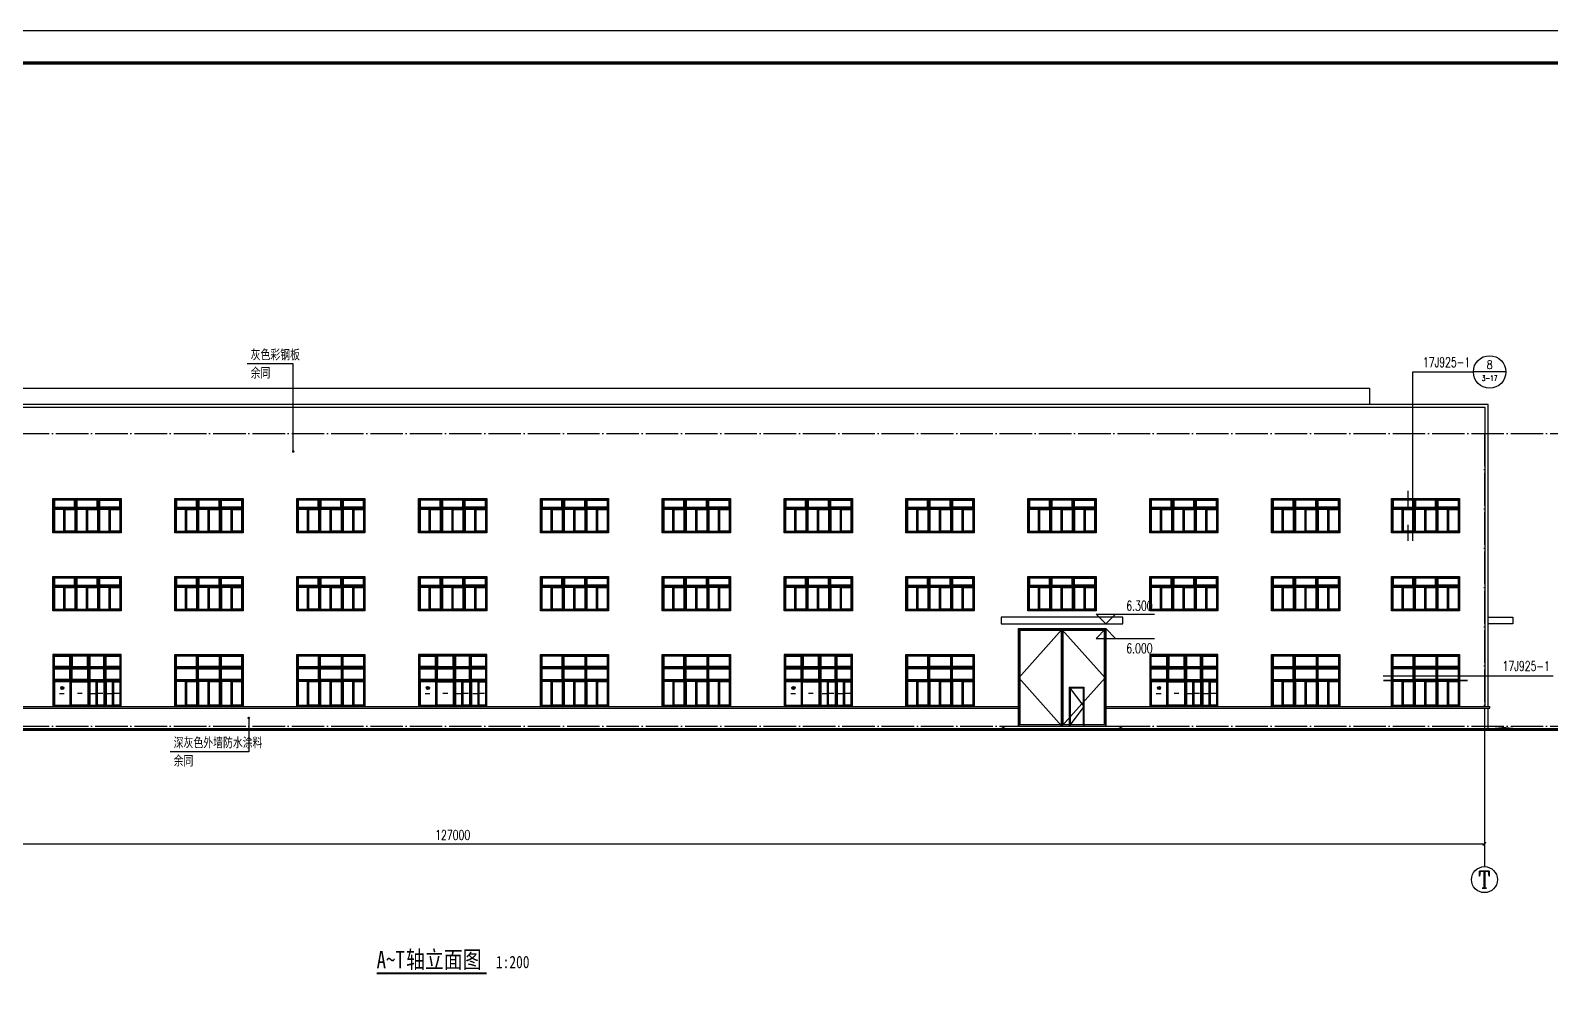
# Model space of a CAD drawing. Extents: x 14095202 to 14511487, y -1430609 to -90420.
# Drawn here: x 14369897 to 14463461, y -1092204 to -1032920 of the extents above; entities that cross this region are included whole.
import ezdxf
from ezdxf.enums import TextEntityAlignment as Align

# ---------------------------------------------------------------- set-up
doc = ezdxf.new("R2010")
doc.units = 0
doc.header["$LTSCALE"] = 1000
doc.header["$MEASUREMENT"] = 0
doc.linetypes.add('DOTE', pattern=[2.42, 2, -0.2, 0.02, -0.2])
for name, color, linetype in [('AXIS', 3, 'Continuous'), ('AXIS_TEXT', 7, 'Continuous'), ('DIM_IDEN', 3, 'Continuous'), ('DIM_LEAD', 3, 'Continuous'), ('DIM_SYMB', 3, 'Continuous'), ('DOTE', 1, 'DOTE'), ('PUB_DIM', 3, 'Continuous'), ('PUB_TEXT', 7, 'Continuous'), ('TK', 4, 'Continuous'), ('立面门窗', 157, 'Continuous')]:
    doc.layers.add(name, color=color, linetype=linetype)
doc.styles.add('_TCH_AXIS', font='COMPLEX', dxfattribs={"bigfont": 'GBCBIG'})
doc.styles.add('_TCH_DIM', font='SIMPLEX', dxfattribs={"bigfont": 'GBCBIG'})
doc.styles.add('_TCH_DIM_T3', font='SIMPLEX', dxfattribs={"width": 0.705882, "bigfont": 'GBCBIG'})
doc.styles.add('_TCH_LABEL', font='COMPLEX', dxfattribs={"bigfont": 'GBCBIG'})
doc.styles.add('COMPLEX', font='COMPLEX')
doc.styles.add('YAYA', font='', dxfattribs={"width": 0.8, "height": 1})
doc.styles.get('YAYA').set_extended_font_data('SimSun')
doc.dimstyles.new('_TCH_ARCH&&200', dxfattribs={"dimtxt": 595, "dimasz": 200, "dimexe": 500, "dimexo": 600, "dimgap": 252.5, "dimtad": 1, "dimdec": 0, "dimzin": 0, "dimdsep": 46, "dimtxsty": '_TCH_DIM_T3', "dimblk": 'ARCHTICK', "dimcen": 0.09, "dimclrt": 7, "dimazin": 2, "dimtfac": 1, "dimtdec": 0, "dimtix": 1, "dimtmove": 2, "dimatfit": 3, "dimfxl": 0, "dimtolj": 1, "dimtzin": 0, "dimarcsym": 0})

# ---------------------------------------------------------------- blocks, each defined once
blk = doc.blocks.new('A$C6FA958B4')
for p, q in [((-474, 38771), (4926, 38771)), ((-474, 38771), (-474, 32771)), ((4926, 38771), (4926, 32771))]:
    blk.add_line(p, q)
at = {"color": 4}
for p, q in [((-424, 38721), (4876, 38721)), ((-424, 38721), (-424, 32771)), ((-374, 38671), (2176, 38671)), ((-374, 38671), (-374, 32871)), ((2176, 38671), (2176, 32871)), ((2226, 38721), (2226, 32771)), ((2276, 38671), (2276, 35171)), ((2276, 38671), (4826, 38671)), ((4826, 38671), (4826, 32871)), ((4876, 38721), (4876, 32771)), ((2276, 35171), (2276, 32871)), ((2676, 35171), (3576, 35171)), ((2676, 35171), (2676, 32771)), ((2726, 35121), (3526, 35121)), ((2726, 35121), (2726, 32871)), ((3526, 35121), (3526, 32871)), ((3576, 35171), (3576, 32771)), ((-1224, 32771), (5676, 32771)), ((-374, 32871), (2176, 32871)), ((2276, 32871), (2676, 32871)), ((2726, 32871), (3226, 32871)), ((3226, 32871), (3526, 32871)), ((3576, 32871), (4826, 32871))]:
    blk.add_line(p, q, dxfattribs=at)
at = {"ltscale": 0.5}
blk.add_lwpolyline([(-1524, 39071), (5976, 39071), (5976, 39471), (-1524, 39471)], close=True, dxfattribs=at)
at = {"color": 4}
for points in [[(2226, 38721), (-424, 35746), (2226, 32771), (4876, 35746), (2226, 38721)], [(2676, 35171), (3576, 33971), (2676, 32771)]]:
    blk.add_lwpolyline(points, dxfattribs=at)
blk.add_lwpolyline([(-1524, 32621), (-1224, 32771), (5676, 32771), (5976, 32621)])
blk = doc.blocks.new('A$C4DEE7651')
at = {"layer": '立面门窗', "color": 4}
for p, q in [((700, 50), (700, 1475)), ((2100, 50), (2100, 1475)), ((3500, 50), (3500, 1475))]:
    blk.add_line(p, q, dxfattribs=at)
at = {"layer": '立面门窗', "color": 0}
blk.add_lwpolyline([(0, 0), (4200, 0), (4200, 2100), (0, 2100)], close=True, dxfattribs=at)
at = {"layer": '立面门窗', "color": 4}
for points in [[(50, 50), (4150, 50), (4150, 2050), (50, 2050)], [(100, 1575), (1325, 1575), (1325, 2000), (100, 2000)], [(1375, 2050), (1425, 2050), (1425, 50), (1375, 50)], [(2725, 1575), (1475, 1575), (1475, 2000), (2725, 2000)], [(2775, 2050), (2825, 2050), (2825, 50), (2775, 50)], [(4100, 1575), (2875, 1575), (2875, 2000), (4100, 2000)], [(4150, 1475), (50, 1475), (50, 1525), (4150, 1525)], [(660, 1425), (90, 1425), (90, 90), (660, 90)], [(740, 1425), (1335, 1425), (1335, 90), (740, 90)], [(2060, 1425), (1465, 1425), (1465, 90), (2060, 90)], [(2140, 1425), (2735, 1425), (2735, 90), (2140, 90)], [(3460, 1425), (2865, 1425), (2865, 90), (3460, 90)], [(3540, 1425), (4110, 1425), (4110, 90), (3540, 90)]]:
    blk.add_lwpolyline(points, close=True, dxfattribs=at)
blk = doc.blocks.new('C4224')
at = {"layer": '立面门窗', "color": 4}
for p, q in [((-158366, -1686025), (-158366, -1684500)), ((-156966, -1686025), (-156966, -1684500)), ((-155566, -1686025), (-155566, -1684500))]:
    blk.add_line(p, q, dxfattribs=at)
at = {"layer": '立面门窗', "color": 0}
blk.add_lwpolyline([(-154866, -1686075), (-159066, -1686075), (-159066, -1682875), (-154866, -1682875)], close=True, dxfattribs=at)
at = {"layer": '立面门窗', "color": 4}
for points in [[(-154916, -1686025), (-159016, -1686025), (-159016, -1682925), (-154916, -1682925)], [(-157731, -1682965), (-158976, -1682965), (-158976, -1683610), (-157731, -1683610)], [(-157641, -1682925), (-157691, -1682925), (-157691, -1686025), (-157641, -1686025)], [(-157601, -1682965), (-156331, -1682965), (-156331, -1683610), (-157601, -1683610)], [(-156241, -1682925), (-156291, -1682925), (-156291, -1686025), (-156241, -1686025)], [(-156201, -1682965), (-154956, -1682965), (-154956, -1683610), (-156201, -1683610)], [(-159016, -1683650), (-159016, -1683700), (-154916, -1683700), (-154916, -1683650)], [(-157731, -1683750), (-158976, -1683750), (-158976, -1684410), (-157731, -1684410)], [(-157601, -1683750), (-156331, -1683750), (-156331, -1684410), (-157601, -1684410)], [(-156201, -1683750), (-154956, -1683750), (-154956, -1684410), (-156201, -1684410)], [(-159016, -1684450), (-159016, -1684500), (-154916, -1684500), (-154916, -1684450)], [(-158406, -1684540), (-158976, -1684540), (-158976, -1685985), (-158406, -1685985)], [(-158326, -1684540), (-157731, -1684540), (-157731, -1685985), (-158326, -1685985)], [(-157006, -1684540), (-157601, -1684540), (-157601, -1685985), (-157006, -1685985)], [(-156926, -1684540), (-156331, -1684540), (-156331, -1685985), (-156926, -1685985)], [(-155606, -1684540), (-156201, -1684540), (-156201, -1685985), (-155606, -1685985)], [(-155526, -1684540), (-154956, -1684540), (-154956, -1685985), (-155526, -1685985)]]:
    blk.add_lwpolyline(points, close=True, dxfattribs=at)
blk = doc.blocks.new('GeYuanFrame_12420875', base_point=(20.09, 4.53))
at = {"layer": 'TK'}
blk.add_lwpolyline([(20.09, 4.53), (20.09, 598.53), (1071.09, 598.53), (1071.09, 4.53)], close=True, dxfattribs=at)
at = {"layer": 'TK', "const_width": 1}
blk.add_lwpolyline([(45.09, 588.53), (1061.09, 588.53), (1061.09, 14.53), (45.09, 14.53)], close=True, dxfattribs=at)
blk = doc.blocks.new('_AXISO')
blk.add_circle((0, 0), 0.5)
at = {"layer": 'AXIS_TEXT', "style": 'COMPLEX', "width": 1.041667}
blk.add_attdef('A', text='', height=0.56, dxfattribs=at).set_placement((-0.25, -0.28), (0.25, -0.28), align=Align.FIT)
blk = doc.blocks.new('_ArchTick')
at = {"color": 0, "linetype": 'ByBlock', "const_width": 0.4}
blk.add_lwpolyline([(-0.5, -0.5), (0.5, 0.5)], dxfattribs=at)
blk = doc.blocks.new('*D171')
at = {"layer": 'AXIS', "color": 0, "lineweight": -2}
for p, q in [((14332387, -1076991), (14332387, -1083491)), ((14459387, -1076991), (14459387, -1083491)), ((14332387, -1082991), (14459387, -1082991))]:
    blk.add_line(p, q, dxfattribs=at)
at = {"layer": 'Defpoints', "color": 0}
for p in [(14332387, -1076391), (14459387, -1076391), (14459387, -1082991)]:
    blk.add_point(p, dxfattribs=at)
at = {"layer": 'AXIS', "color": 0, "lineweight": -2, "xscale": 200, "yscale": 200, "zscale": 200, "rotation": 180}
blk.add_blockref('_ArchTick', (14332387, -1082991), dxfattribs=at)
at = {"layer": 'AXIS', "color": 0, "lineweight": -2, "xscale": 200, "yscale": 200, "zscale": 200}
blk.add_blockref('_ArchTick', (14459387, -1082991), dxfattribs=at)
at = {"layer": 'AXIS', "color": 7, "insert": (14395887, -1082441), "char_height": 595, "attachment_point": 5, "style": '_TCH_DIM_T3'}
blk.add_mtext('\\A1;127000', dxfattribs=at)

msp = doc.modelspace()

# ---------------------------------------------------------------- hatches: boundary and pattern name
h = msp.add_hatch(color=1)
edge = h.paths.add_edge_path()
edge.add_arc((14371860.1, -1073393.5), 100, 0, 360)
h = msp.add_hatch(color=1)
edge = h.paths.add_edge_path()
edge.add_arc((14394360.1, -1073393.5), 100, 0, 360)
h = msp.add_hatch(color=1)
edge = h.paths.add_edge_path()
edge.add_arc((14416860.1, -1073393.5), 100, 0, 360)
h = msp.add_hatch(color=1)
edge = h.paths.add_edge_path()
edge.add_arc((14439360.1, -1073393.5), 100, 0, 360)
at = {"layer": 'DIM_SYMB'}
for points in [[(14371983.6, -1073728.1), (14371833.6, -1073728.1), (14371833.6, -1073708.1)], [(14372790.1, -1073728.1), (14372940.1, -1073728.1), (14372940.1, -1073708.1)], [(14373912.1, -1073728.1), (14373762.1, -1073728.1), (14373762.1, -1073708.1)], [(14374061.6, -1073728.1), (14374211.6, -1073728.1), (14374211.6, -1073708.1)], [(14374912.1, -1073728.1), (14374762.1, -1073728.1), (14374762.1, -1073708.1)], [(14375061.6, -1073728.1), (14375211.6, -1073728.1), (14375211.6, -1073708.1)], [(14394483.6, -1073728.1), (14394333.6, -1073728.1), (14394333.6, -1073708.1)], [(14395290.1, -1073728.1), (14395440.1, -1073728.1), (14395440.1, -1073708.1)], [(14396412.1, -1073728.1), (14396262.1, -1073728.1), (14396262.1, -1073708.1)], [(14396561.6, -1073728.1), (14396711.6, -1073728.1), (14396711.6, -1073708.1)], [(14397412.1, -1073728.1), (14397262.1, -1073728.1), (14397262.1, -1073708.1)], [(14397561.6, -1073728.1), (14397711.6, -1073728.1), (14397711.6, -1073708.1)], [(14416983.6, -1073728.1), (14416833.6, -1073728.1), (14416833.6, -1073708.1)], [(14417790.1, -1073728.1), (14417940.1, -1073728.1), (14417940.1, -1073708.1)], [(14418912.1, -1073728.1), (14418762.1, -1073728.1), (14418762.1, -1073708.1)], [(14419061.6, -1073728.1), (14419211.6, -1073728.1), (14419211.6, -1073708.1)], [(14419912.1, -1073728.1), (14419762.1, -1073728.1), (14419762.1, -1073708.1)], [(14420061.6, -1073728.1), (14420211.6, -1073728.1), (14420211.6, -1073708.1)], [(14439483.6, -1073728.1), (14439333.6, -1073728.1), (14439333.6, -1073708.1)], [(14440290.1, -1073728.1), (14440440.1, -1073728.1), (14440440.1, -1073708.1)], [(14441412.1, -1073728.1), (14441262.1, -1073728.1), (14441262.1, -1073708.1)], [(14441561.6, -1073728.1), (14441711.6, -1073728.1), (14441711.6, -1073708.1)], [(14442412.1, -1073728.1), (14442262.1, -1073728.1), (14442262.1, -1073708.1)], [(14442561.6, -1073728.1), (14442711.6, -1073728.1), (14442711.6, -1073708.1)]]:
    msp.add_hatch(color=256, dxfattribs=at).paths.add_polyline_path(points)

# ---------------------------------------------------------------- linework, layer by layer
at = {"ltscale": 0.5}
for p, q in [((14361086.9, -1074540.6), (14430686.9, -1074540.6)), ((14361086.9, -1074640.6), (14430686.9, -1074640.6)), ((14436086.9, -1074540.6), (14459726.9, -1074540.6)), ((14436086.9, -1074640.6), (14459726.9, -1074640.6)), ((14459726.9, -1074640.6), (14459726.9, -1074540.6)), ((14301286.9, -1075890.6), (14490486.9, -1075890.6)), ((14461126.9, -1075890.6), (14459626.9, -1075740.6)), ((14301286.9, -1075990.6), (14490486.9, -1075990.6))]:
    msp.add_line(p, q, dxfattribs=at)
for points in [[(14339456.9, -1055940.6), (14339456.9, -1054940.6), (14452316.9, -1054940.6), (14452316.9, -1055940.6)], [(14459626.9, -1074540.6), (14459626.9, -1055940.6), (14332146.9, -1055940.6), (14332146.9, -1074540.6)], [(14459426.9, -1074540.6), (14459426.9, -1056140.6), (14332346.9, -1056140.6), (14332346.9, -1074540.6)], [(14459626.9, -1069040.6), (14461126.9, -1069040.6), (14461126.9, -1069440.6), (14459626.9, -1069440.6)], [(14459626.9, -1075890.6), (14459626.9, -1074640.6)]]:
    msp.add_lwpolyline(points, dxfattribs=at)
at = {"ltscale": 0.5, "const_width": 100}
msp.add_lwpolyline([(14301286.9, -1075940.6), (14490486.9, -1075940.6)], dxfattribs=at)
at = {"color": 1}
for centre in [(14371860.1, -1073393.5), (14394360.1, -1073393.5), (14416860.1, -1073393.5), (14439360.1, -1073393.5)]:
    msp.add_circle(centre, 100, dxfattribs=at)
at = {"layer": 'AXIS'}
msp.add_line((14459386.9, -1076390.6), (14459386.9, -1084390.6), dxfattribs=at)
at = {"layer": 'DIM_IDEN'}
for p, q in [((14454984.6, -1053940.6), (14458708.3, -1053940.6)), ((14454984.6, -1064340.6), (14454984.6, -1053940.6)), ((14460708.3, -1053940.6), (14458708.3, -1053940.6)), ((14453161.9, -1072640.6), (14459318.4, -1072640.6)), ((14459318.4, -1072640.6), (14463611.9, -1072640.6))]:
    msp.add_line(p, q, dxfattribs=at)
at = {"layer": 'DIM_IDEN', "const_width": 100}
for points in [[(14454684.6, -1062240.6), (14454684.6, -1061240.6)], [(14454684.6, -1064340.6), (14454684.6, -1063340.6)], [(14453161.9, -1072940.6), (14454161.9, -1072940.6)], [(14457361.9, -1072940.6), (14458361.9, -1072940.6)]]:
    msp.add_lwpolyline(points, dxfattribs=at)
at = {"layer": 'DIM_IDEN'}
msp.add_circle((14459708.3, -1053940.6), 1000, dxfattribs=at)
at = {"layer": 'DIM_LEAD'}
for p, q in [((14386073.8, -1053440.6), (14383241, -1053440.6)), ((14386073.8, -1058840.6), (14386073.8, -1053440.6)), ((14383336.7, -1075240.6), (14383336.7, -1077317.2)), ((14383336.7, -1077317.2), (14378503.8, -1077317.2))]:
    msp.add_line(p, q, dxfattribs=at)
at = {"layer": 'DIM_LEAD', "const_width": 80}
for points in [[(14386073.8, -1058880.6, 1), (14386073.8, -1058800.6, 1)], [(14383336.7, -1075200.6, 1), (14383336.7, -1075280.6, 1)]]:
    msp.add_lwpolyline(points, format="xyb", close=True, dxfattribs=at)
at = {"layer": 'DIM_SYMB'}
for points in [[(14371691, -1073728.1), (14371983.6, -1073728.1)], [(14373082.7, -1073728.1), (14372790.1, -1073728.1)], [(14373619.5, -1073728.1), (14373912.1, -1073728.1)], [(14374354.2, -1073728.1), (14374061.6, -1073728.1)], [(14374619.5, -1073728.1), (14374912.1, -1073728.1)], [(14375354.2, -1073728.1), (14375061.6, -1073728.1)], [(14394191, -1073728.1), (14394483.6, -1073728.1)], [(14395582.7, -1073728.1), (14395290.1, -1073728.1)], [(14396119.5, -1073728.1), (14396412.1, -1073728.1)], [(14396854.2, -1073728.1), (14396561.6, -1073728.1)], [(14397119.5, -1073728.1), (14397412.1, -1073728.1)], [(14397854.2, -1073728.1), (14397561.6, -1073728.1)], [(14416691, -1073728.1), (14416983.6, -1073728.1)], [(14418082.7, -1073728.1), (14417790.1, -1073728.1)], [(14418619.5, -1073728.1), (14418912.1, -1073728.1)], [(14419354.2, -1073728.1), (14419061.6, -1073728.1)], [(14419619.5, -1073728.1), (14419912.1, -1073728.1)], [(14420354.2, -1073728.1), (14420061.6, -1073728.1)], [(14439191, -1073728.1), (14439483.6, -1073728.1)], [(14440582.7, -1073728.1), (14440290.1, -1073728.1)], [(14441119.5, -1073728.1), (14441412.1, -1073728.1)], [(14441854.2, -1073728.1), (14441561.6, -1073728.1)], [(14442119.5, -1073728.1), (14442412.1, -1073728.1)], [(14442854.2, -1073728.1), (14442561.6, -1073728.1)]]:
    msp.add_lwpolyline(points, dxfattribs=at)
at = {"layer": 'DIM_SYMB', "const_width": 140}
msp.add_lwpolyline([(14391206.3, -1090955.8), (14397988.9, -1090955.8)], dxfattribs=at)
at = {"layer": 'DOTE'}
for p, q in [((14301286.9, -1057740.6), (14490486.9, -1057740.6)), ((14459386.9, -1057740.6), (14459386.9, -1076390.6)), ((14301286.9, -1075740.6), (14490486.9, -1075740.6))]:
    msp.add_line(p, q, dxfattribs=at)
at = {"layer": 'PUB_DIM'}
for p, q in [((14436086.9, -1069440.6), (14435486.9, -1068840.6)), ((14435486.9, -1068840.6), (14439086.9, -1068840.6)), ((14436086.9, -1069440.6), (14436686.9, -1068840.6)), ((14436086.9, -1069740.6), (14435486.9, -1070340.6)), ((14435486.9, -1070340.6), (14439086.9, -1070340.6)), ((14436086.9, -1069740.6), (14436686.9, -1070340.6))]:
    msp.add_line(p, q, dxfattribs=at)
at = {"layer": '立面门窗', "color": 4}
for p, q in [((14372386.9, -1074490.6), (14372386.9, -1072965.6)), ((14373986.9, -1074490.6), (14373986.9, -1072965.6)), ((14374986.9, -1074490.6), (14374986.9, -1072965.6)), ((14394886.9, -1074490.6), (14394886.9, -1072965.6)), ((14396486.9, -1074490.6), (14396486.9, -1072965.6)), ((14397486.9, -1074490.6), (14397486.9, -1072965.6)), ((14417386.9, -1074490.6), (14417386.9, -1072965.6)), ((14418986.9, -1074490.6), (14418986.9, -1072965.6)), ((14419986.9, -1074490.6), (14419986.9, -1072965.6)), ((14439886.9, -1074490.6), (14439886.9, -1072965.6)), ((14441486.9, -1074490.6), (14441486.9, -1072965.6)), ((14442486.9, -1074490.6), (14442486.9, -1072965.6))]:
    msp.add_line(p, q, dxfattribs=at)
at = {"layer": '立面门窗', "color": 0}
for points in [[(14371286.9, -1074540.6), (14375486.9, -1074540.6), (14375486.9, -1071340.6), (14371286.9, -1071340.6)], [(14393786.9, -1074540.6), (14397986.9, -1074540.6), (14397986.9, -1071340.6), (14393786.9, -1071340.6)], [(14416286.9, -1074540.6), (14420486.9, -1074540.6), (14420486.9, -1071340.6), (14416286.9, -1071340.6)], [(14438786.9, -1074540.6), (14442986.9, -1074540.6), (14442986.9, -1071340.6), (14438786.9, -1071340.6)]]:
    msp.add_lwpolyline(points, close=True, dxfattribs=at)
at = {"layer": '立面门窗', "color": 4}
for points in [[(14371336.9, -1074490.6), (14375436.9, -1074490.6), (14375436.9, -1071390.6), (14371336.9, -1071390.6)], [(14375436.9, -1072115.6), (14375436.9, -1072165.6), (14371336.9, -1072165.6), (14371336.9, -1072115.6)], [(14372311.9, -1072065.6), (14371386.9, -1072065.6), (14371386.9, -1071440.6), (14372311.9, -1071440.6)], [(14372311.9, -1072865.6), (14371386.9, -1072865.6), (14371386.9, -1072215.6), (14372311.9, -1072215.6)], [(14372361.9, -1071390.6), (14372411.9, -1071390.6), (14372411.9, -1072115.6), (14372361.9, -1072115.6)], [(14372361.9, -1072165.6), (14372411.9, -1072165.6), (14372411.9, -1072915.6), (14372361.9, -1072915.6)], [(14372461.9, -1072065.6), (14373411.9, -1072065.6), (14373411.9, -1071440.6), (14372461.9, -1071440.6)], [(14372461.9, -1072215.6), (14373411.9, -1072215.6), (14373411.9, -1072865.6), (14372461.9, -1072865.6)], [(14373461.9, -1071390.6), (14373511.9, -1071390.6), (14373511.9, -1074490.6), (14373461.9, -1074490.6)], [(14374421.9, -1071430.6), (14373551.9, -1071430.6), (14373551.9, -1072075.6), (14374421.9, -1072075.6)], [(14374421.9, -1072215.6), (14373551.9, -1072215.6), (14373551.9, -1072875.6), (14374421.9, -1072875.6)], [(14374461.9, -1071390.6), (14374511.9, -1071390.6), (14374511.9, -1074490.6), (14374461.9, -1074490.6)], [(14374551.9, -1071430.6), (14375396.9, -1071430.6), (14375396.9, -1072075.6), (14374551.9, -1072075.6)], [(14374551.9, -1072215.6), (14375396.9, -1072215.6), (14375396.9, -1072875.6), (14374551.9, -1072875.6)], [(14393836.9, -1074490.6), (14397936.9, -1074490.6), (14397936.9, -1071390.6), (14393836.9, -1071390.6)], [(14397936.9, -1072115.6), (14397936.9, -1072165.6), (14393836.9, -1072165.6), (14393836.9, -1072115.6)], [(14394811.9, -1072065.6), (14393886.9, -1072065.6), (14393886.9, -1071440.6), (14394811.9, -1071440.6)], [(14394811.9, -1072865.6), (14393886.9, -1072865.6), (14393886.9, -1072215.6), (14394811.9, -1072215.6)], [(14394861.9, -1071390.6), (14394911.9, -1071390.6), (14394911.9, -1072115.6), (14394861.9, -1072115.6)], [(14394861.9, -1072165.6), (14394911.9, -1072165.6), (14394911.9, -1072915.6), (14394861.9, -1072915.6)], [(14394961.9, -1072065.6), (14395911.9, -1072065.6), (14395911.9, -1071440.6), (14394961.9, -1071440.6)], [(14394961.9, -1072215.6), (14395911.9, -1072215.6), (14395911.9, -1072865.6), (14394961.9, -1072865.6)], [(14395961.9, -1071390.6), (14396011.9, -1071390.6), (14396011.9, -1074490.6), (14395961.9, -1074490.6)], [(14396921.9, -1071430.6), (14396051.9, -1071430.6), (14396051.9, -1072075.6), (14396921.9, -1072075.6)], [(14396921.9, -1072215.6), (14396051.9, -1072215.6), (14396051.9, -1072875.6), (14396921.9, -1072875.6)], [(14396961.9, -1071390.6), (14397011.9, -1071390.6), (14397011.9, -1074490.6), (14396961.9, -1074490.6)], [(14397051.9, -1071430.6), (14397896.9, -1071430.6), (14397896.9, -1072075.6), (14397051.9, -1072075.6)], [(14397051.9, -1072215.6), (14397896.9, -1072215.6), (14397896.9, -1072875.6), (14397051.9, -1072875.6)], [(14416336.9, -1074490.6), (14420436.9, -1074490.6), (14420436.9, -1071390.6), (14416336.9, -1071390.6)], [(14420436.9, -1072115.6), (14420436.9, -1072165.6), (14416336.9, -1072165.6), (14416336.9, -1072115.6)], [(14417311.9, -1072065.6), (14416386.9, -1072065.6), (14416386.9, -1071440.6), (14417311.9, -1071440.6)], [(14417311.9, -1072865.6), (14416386.9, -1072865.6), (14416386.9, -1072215.6), (14417311.9, -1072215.6)], [(14417361.9, -1071390.6), (14417411.9, -1071390.6), (14417411.9, -1072115.6), (14417361.9, -1072115.6)], [(14417361.9, -1072165.6), (14417411.9, -1072165.6), (14417411.9, -1072915.6), (14417361.9, -1072915.6)], [(14417461.9, -1072065.6), (14418411.9, -1072065.6), (14418411.9, -1071440.6), (14417461.9, -1071440.6)], [(14417461.9, -1072215.6), (14418411.9, -1072215.6), (14418411.9, -1072865.6), (14417461.9, -1072865.6)], [(14418461.9, -1071390.6), (14418511.9, -1071390.6), (14418511.9, -1074490.6), (14418461.9, -1074490.6)], [(14419421.9, -1071430.6), (14418551.9, -1071430.6), (14418551.9, -1072075.6), (14419421.9, -1072075.6)], [(14419421.9, -1072215.6), (14418551.9, -1072215.6), (14418551.9, -1072875.6), (14419421.9, -1072875.6)], [(14419461.9, -1071390.6), (14419511.9, -1071390.6), (14419511.9, -1074490.6), (14419461.9, -1074490.6)], [(14419551.9, -1071430.6), (14420396.9, -1071430.6), (14420396.9, -1072075.6), (14419551.9, -1072075.6)], [(14419551.9, -1072215.6), (14420396.9, -1072215.6), (14420396.9, -1072875.6), (14419551.9, -1072875.6)], [(14438836.9, -1074490.6), (14442936.9, -1074490.6), (14442936.9, -1071390.6), (14438836.9, -1071390.6)], [(14442936.9, -1072115.6), (14442936.9, -1072165.6), (14438836.9, -1072165.6), (14438836.9, -1072115.6)], [(14439811.9, -1072065.6), (14438886.9, -1072065.6), (14438886.9, -1071440.6), (14439811.9, -1071440.6)], [(14439811.9, -1072865.6), (14438886.9, -1072865.6), (14438886.9, -1072215.6), (14439811.9, -1072215.6)], [(14439861.9, -1071390.6), (14439911.9, -1071390.6), (14439911.9, -1072115.6), (14439861.9, -1072115.6)], [(14439861.9, -1072165.6), (14439911.9, -1072165.6), (14439911.9, -1072915.6), (14439861.9, -1072915.6)], [(14439961.9, -1072065.6), (14440911.9, -1072065.6), (14440911.9, -1071440.6), (14439961.9, -1071440.6)], [(14439961.9, -1072215.6), (14440911.9, -1072215.6), (14440911.9, -1072865.6), (14439961.9, -1072865.6)], [(14440961.9, -1071390.6), (14441011.9, -1071390.6), (14441011.9, -1074490.6), (14440961.9, -1074490.6)], [(14441921.9, -1071430.6), (14441051.9, -1071430.6), (14441051.9, -1072075.6), (14441921.9, -1072075.6)], [(14441921.9, -1072215.6), (14441051.9, -1072215.6), (14441051.9, -1072875.6), (14441921.9, -1072875.6)], [(14441961.9, -1071390.6), (14442011.9, -1071390.6), (14442011.9, -1074490.6), (14441961.9, -1074490.6)], [(14442051.9, -1071430.6), (14442896.9, -1071430.6), (14442896.9, -1072075.6), (14442051.9, -1072075.6)], [(14442051.9, -1072215.6), (14442896.9, -1072215.6), (14442896.9, -1072875.6), (14442051.9, -1072875.6)], [(14375436.9, -1072915.6), (14375436.9, -1072965.6), (14371336.9, -1072965.6), (14371336.9, -1072915.6)], [(14372346.9, -1073005.6), (14371376.9, -1073005.6), (14371376.9, -1074450.6), (14372346.9, -1074450.6)], [(14372426.9, -1073005.6), (14373421.9, -1073005.6), (14373421.9, -1074450.6), (14372426.9, -1074450.6)], [(14373946.9, -1073005.6), (14373551.9, -1073005.6), (14373551.9, -1074450.6), (14373946.9, -1074450.6)], [(14374026.9, -1073005.6), (14374421.9, -1073005.6), (14374421.9, -1074450.6), (14374026.9, -1074450.6)], [(14374946.9, -1073005.6), (14374551.9, -1073005.6), (14374551.9, -1074450.6), (14374946.9, -1074450.6)], [(14375026.9, -1073005.6), (14375396.9, -1073005.6), (14375396.9, -1074450.6), (14375026.9, -1074450.6)], [(14397936.9, -1072915.6), (14397936.9, -1072965.6), (14393836.9, -1072965.6), (14393836.9, -1072915.6)], [(14394846.9, -1073005.6), (14393876.9, -1073005.6), (14393876.9, -1074450.6), (14394846.9, -1074450.6)], [(14394926.9, -1073005.6), (14395921.9, -1073005.6), (14395921.9, -1074450.6), (14394926.9, -1074450.6)], [(14396446.9, -1073005.6), (14396051.9, -1073005.6), (14396051.9, -1074450.6), (14396446.9, -1074450.6)], [(14396526.9, -1073005.6), (14396921.9, -1073005.6), (14396921.9, -1074450.6), (14396526.9, -1074450.6)], [(14397446.9, -1073005.6), (14397051.9, -1073005.6), (14397051.9, -1074450.6), (14397446.9, -1074450.6)], [(14397526.9, -1073005.6), (14397896.9, -1073005.6), (14397896.9, -1074450.6), (14397526.9, -1074450.6)], [(14420436.9, -1072915.6), (14420436.9, -1072965.6), (14416336.9, -1072965.6), (14416336.9, -1072915.6)], [(14417346.9, -1073005.6), (14416376.9, -1073005.6), (14416376.9, -1074450.6), (14417346.9, -1074450.6)], [(14417426.9, -1073005.6), (14418421.9, -1073005.6), (14418421.9, -1074450.6), (14417426.9, -1074450.6)], [(14418946.9, -1073005.6), (14418551.9, -1073005.6), (14418551.9, -1074450.6), (14418946.9, -1074450.6)], [(14419026.9, -1073005.6), (14419421.9, -1073005.6), (14419421.9, -1074450.6), (14419026.9, -1074450.6)], [(14419946.9, -1073005.6), (14419551.9, -1073005.6), (14419551.9, -1074450.6), (14419946.9, -1074450.6)], [(14420026.9, -1073005.6), (14420396.9, -1073005.6), (14420396.9, -1074450.6), (14420026.9, -1074450.6)], [(14442936.9, -1072915.6), (14442936.9, -1072965.6), (14438836.9, -1072965.6), (14438836.9, -1072915.6)], [(14439846.9, -1073005.6), (14438876.9, -1073005.6), (14438876.9, -1074450.6), (14439846.9, -1074450.6)], [(14439926.9, -1073005.6), (14440921.9, -1073005.6), (14440921.9, -1074450.6), (14439926.9, -1074450.6)], [(14441446.9, -1073005.6), (14441051.9, -1073005.6), (14441051.9, -1074450.6), (14441446.9, -1074450.6)], [(14441526.9, -1073005.6), (14441921.9, -1073005.6), (14441921.9, -1074450.6), (14441526.9, -1074450.6)], [(14442446.9, -1073005.6), (14442051.9, -1073005.6), (14442051.9, -1074450.6), (14442446.9, -1074450.6)], [(14442526.9, -1073005.6), (14442896.9, -1073005.6), (14442896.9, -1074450.6), (14442526.9, -1074450.6)]]:
    msp.add_lwpolyline(points, close=True, dxfattribs=at)

# ---------------------------------------------------------------- block references
at = {"xscale": 200, "yscale": 200, "zscale": 200}
msp.add_blockref('GeYuanFrame_12420875', (14296286.9, -1151720.3), dxfattribs=at)
at = {"ltscale": 0.5, "xscale": -1}
for p in [(14375486.9, -1063840.6), (14382986.9, -1063840.6), (14390486.9, -1063840.6), (14397986.9, -1063840.6), (14405486.9, -1063840.6), (14412986.9, -1063840.6), (14420486.9, -1063840.6), (14427986.9, -1063840.6), (14435486.9, -1063840.6), (14442986.9, -1063840.6), (14450486.9, -1063840.6), (14457861.9, -1063840.6), (14375486.9, -1068640.6), (14382986.9, -1068640.6), (14390486.9, -1068640.6), (14397986.9, -1068640.6), (14405486.9, -1068640.6), (14412986.9, -1068640.6), (14420486.9, -1068640.6), (14427986.9, -1068640.6), (14435486.9, -1068640.6), (14442986.9, -1068640.6), (14450486.9, -1068640.6), (14457861.9, -1068640.6)]:
    msp.add_blockref('A$C4DEE7651', p, dxfattribs=at)
at = {"ltscale": 0.5}
msp.add_blockref('A$C6FA958B4', (14431161.1, -1108511.5), dxfattribs=at)
for p in [(14537853.3, 611534.8), (14545353.3, 611534.8), (14560353.3, 611534.8), (14567853.3, 611534.8), (14582853.3, 611534.8), (14605353.3, 611534.8), (14612728.3, 611534.8)]:
    msp.add_blockref('C4224', p)
at = {"layer": 'AXIS'}
ref = msp.add_blockref('_AXISO', (14459386.9, -1085190.6), dxfattribs=dict(at, xscale=1600, yscale=1600, zscale=1600))
ref.add_attrib('A', 'T', dxfattribs={"layer": 'AXIS_TEXT', "ltscale": 0.5, "height": 1041.6, "style": '_TCH_AXIS'}).set_placement((14459014.9, -1085711.4), (14459758.8, -1085711.4), align=Align.FIT)

# ---------------------------------------------------------------- texts
at = {"layer": 'PUB_TEXT', "style": '_TCH_DIM'}
for s, p in [('灰色彩钢板', (14383451, -1053230.6)), ('余同', (14383451, -1054350.6)), ('深灰色外墙防水涂料', (14378713.8, -1077107.2)), ('余同', (14378713.8, -1078227.2))]:
    msp.add_text(s, height=675.18, dxfattribs=at).set_placement(p)
at = {"layer": 'PUB_TEXT'}
for s, height, style, width, p in [('17J925-1', 595, '_TCH_LABEL', 0.705882, (14455598.3, -1053638.1)), ('6.300', 595, '_TCH_DIM', 0.705882, (14437346.9, -1068630.6)), ('6.000', 595, '_TCH_DIM', 0.705882, (14437346.9, -1071250.6)), ('17J925-1', 595, '_TCH_LABEL', 0.705882, (14460501.9, -1072338.1)), ('A~T', 1063.29, 'YAYA', 0.8, (14391206.3, -1090640.6)), ('轴立面图', 1063.29, 'YAYA', 0.8, (14393020.9, -1090640.6)), ('1:200', 759.49, 'YAYA', 0.8, (14398548.9, -1090640.6))]:
    msp.add_text(s, height=height, dxfattribs=dict(at, style=style, width=width)).set_placement(p)
at = {"layer": 'PUB_TEXT', "style": '_TCH_LABEL'}
for s, height, width, p, p2 in [('8', 517.6, 1.290756, (14459519, -1053754.9), (14459897.6, -1053754.9)), ('3-17', 327.82, 1.09259, (14459228.8, -1054488.3), (14460187.9, -1054488.3))]:
    msp.add_text(s, height=height, dxfattribs=dict(at, width=width)).set_placement(p, p2, align=Align.FIT)

# ---------------------------------------------------------------- dimensions: what is measured, and where the dimension line sits
at = {"layer": 'AXIS'}
dim = msp.add_aligned_dim(p1=(14332386.9, -1076390.6), p2=(14459386.9, -1076390.6), distance=-6600, text='127000', dimstyle='_TCH_ARCH&&200', dxfattribs=at)
dim.commit()
dim.dimension.update_dxf_attribs({"geometry": '*D171', "text_midpoint": (14395886.9, -1082440.6)})

doc.saveas('drawing.dxf')
